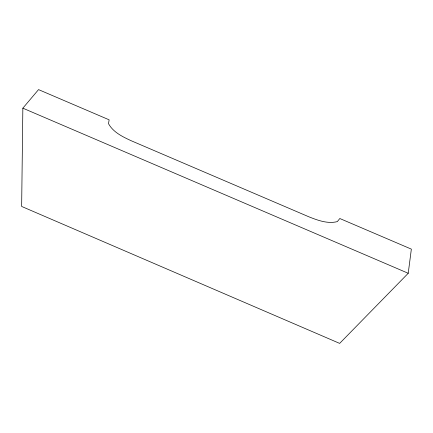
<?xml version="1.0" encoding="UTF-8"?>
<svg xmlns="http://www.w3.org/2000/svg" width="433" height="433" viewBox="0 0 433 433"><rect width="100%" height="100%" fill="white"/><g stroke="black" fill="none" stroke-linecap="round" stroke-linejoin="round"><path stroke-width="0.65" d="M22.852 108.174L21.65 206.449L339.656 343.391L408.227 273.277L411.35 249.121L339.808 218.513L337.323 221.62C327.619 224.072 317.79 220.327 308.848 216.798L131.28 140.779C122.691 136.796 113.278 132.352 108.51 123.697L109.132 119.817L38.542 89.609L22.852 108.174L408.227 273.277"/></g></svg>
